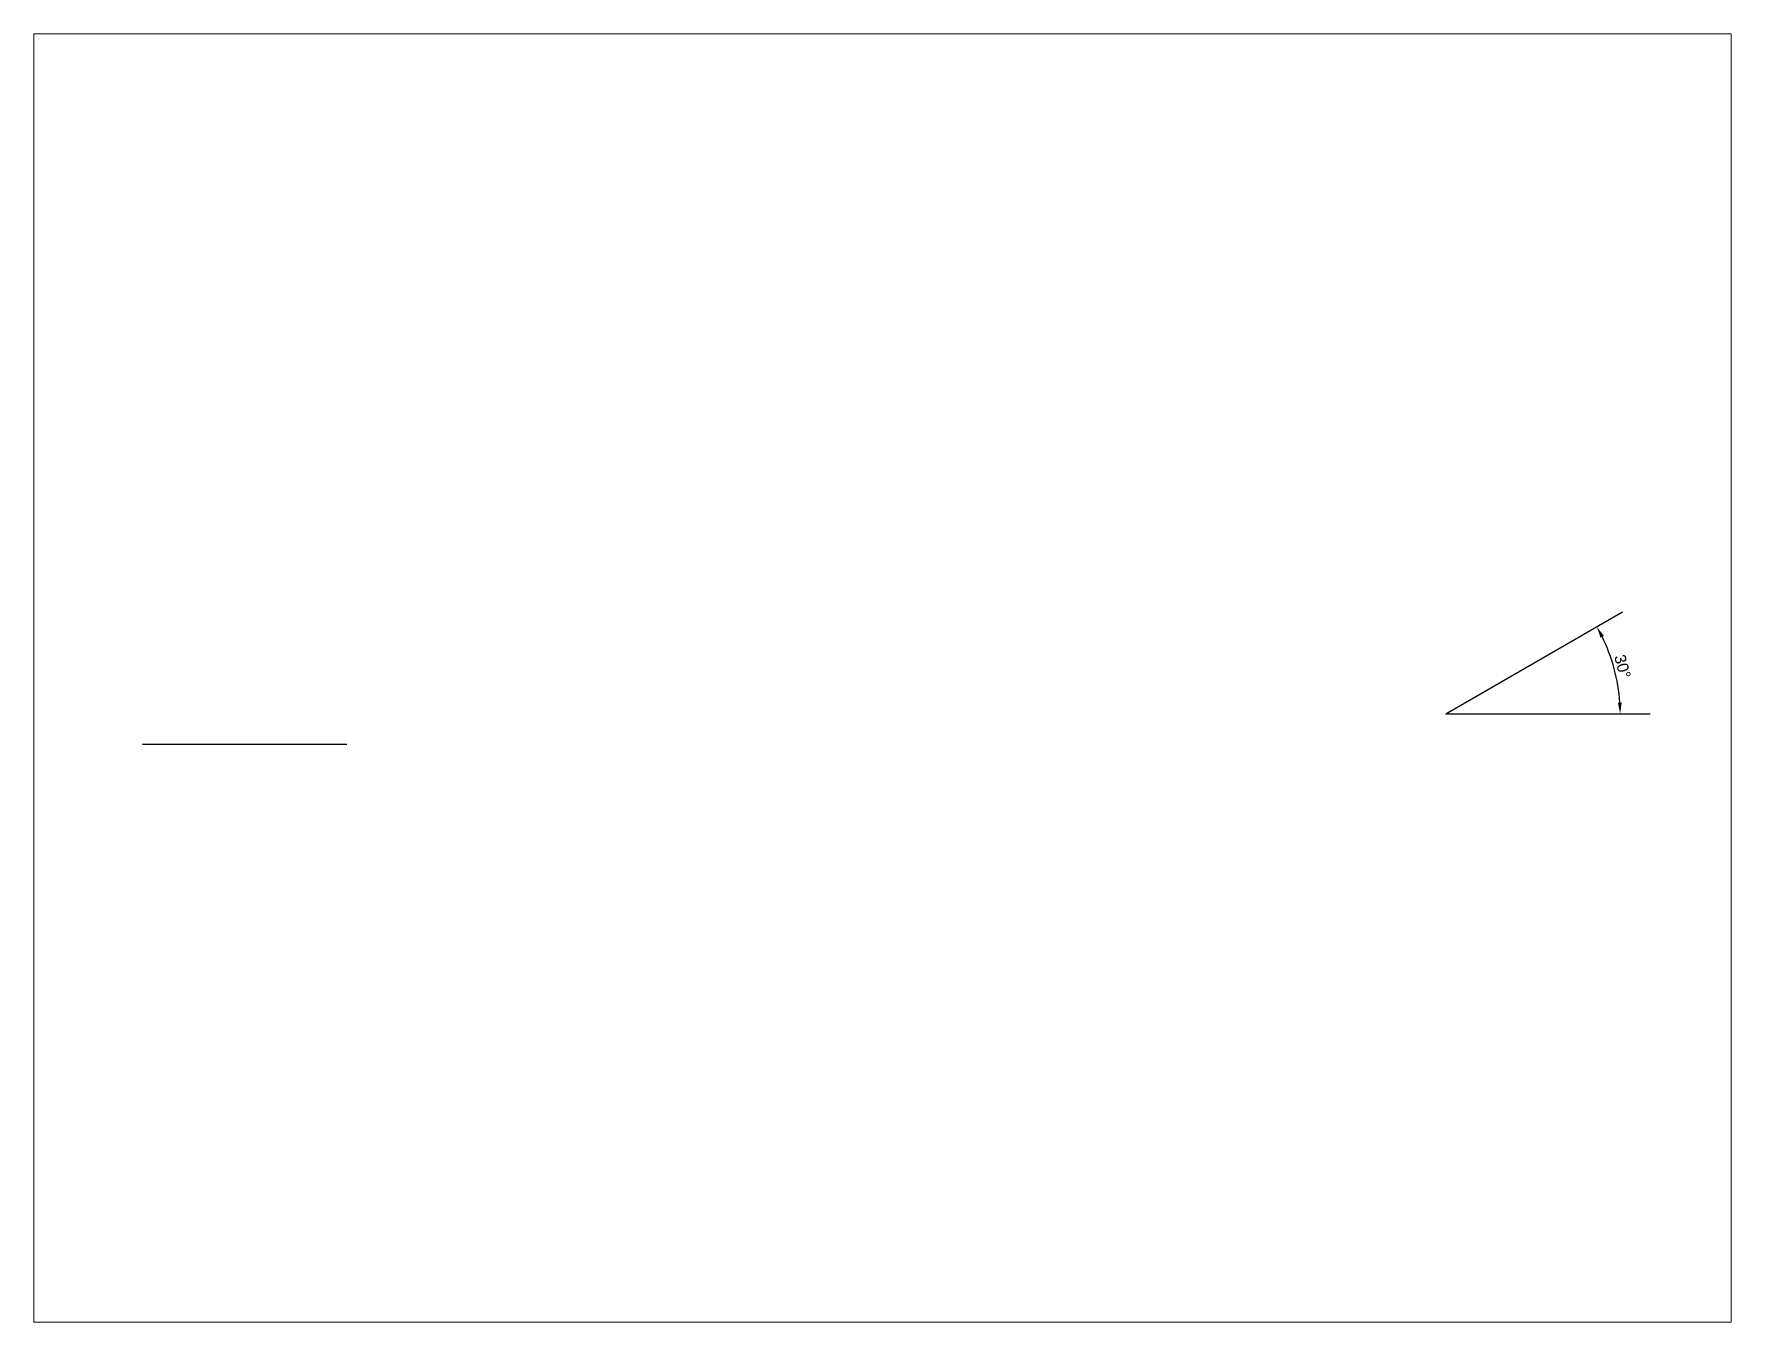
# Paper-space layout 'Layout1' of a CAD drawing. Header units: millimetres. Extents: x 26 to 231, y 20 to 176.
# The model-space entities are those that its viewports show. They can reach past a viewport. Long polylines and large blocks are cut down to what shows.
import ezdxf

# ---------------------------------------------------------------- set-up
doc = ezdxf.new("R2010")
doc.units = ezdxf.units.MM
doc.styles.get("Standard").update_dxf_attribs({"font": 'arial.ttf'})
doc.dimstyles.new('ISO-25', dxfattribs={"dimtxt": 2.5, "dimasz": 2.5, "dimexe": 1.25, "dimexo": 0.625, "dimtad": 1, "dimtxsty": 'Standard', "dimcen": 2.5, "dimadec": 0, "dimazin": 0, "dimtfac": 1, "dimtmove": 0, "dimatfit": 3, "dimfxl": 1, "dimarcsym": 0})

# ---------------------------------------------------------------- blocks, each defined once
blk = doc.blocks.new('*D30')
at = {"color": 0, "lineweight": -2, "transparency": 16777216}
blk.add_arc((651.63, 1040.51), 38.43, 3.7281, 26.2719, dxfattribs=at)
at = {"color": 0, "transparency": 16777216}
for points in [[(685.73, 1057.32), (686.46, 1057.72), (684.91, 1059.72)], [(690.4, 1043.02), (689.56, 1042.99), (690.06, 1040.51)]]:
    blk.add_solid(points, dxfattribs=at)
at = {"layer": 'Defpoints', "color": 0, "transparency": 16777216}
for p in [(690.61, 1063.01), (689.48, 1047.18), (651.63, 1040.51), (651.63, 1040.51), (696.63, 1040.51)]:
    blk.add_point(p, dxfattribs=at)
at = {"color": 0, "transparency": 16777216, "insert": (690.59, 1050.95), "char_height": 2.5, "attachment_point": 5, "rotation": 285}
blk.add_mtext('30°', dxfattribs=at)

msp = doc.modelspace()

# ---------------------------------------------------------------- linework, layer by layer
for p, q in [((651.635, 1040.509), (690.606, 1063.009)), ((651.635, 1040.509), (696.635, 1040.509)), ((364.565, 1033.828), (409.565, 1033.828))]:
    msp.add_line(p, q)

# ---------------------------------------------------------------- dimensions: what is measured, and where the dimension line sits
dim = msp.add_angular_dim_2l(base=(689.479, 1047.182), line1=((651.635, 1040.509), (690.606, 1063.009)), line2=((651.635, 1040.509), (696.635, 1040.509)), dimstyle='ISO-25')
dim.commit()
dim.dimension.update_dxf_attribs({"geometry": '*D30', "text_midpoint": (690.591, 1050.948)})

psp = doc.layouts.get("Layout1")

# ---------------------------------------------------------------- viewports
at = {"layer": '0'}
psp.add_viewport(center=(128.5, 97.5), size=(205.6, 156), view_center_point=(527.585, 1048.419), view_height=283.6252, dxfattribs=at)

doc.saveas('drawing.dxf')
